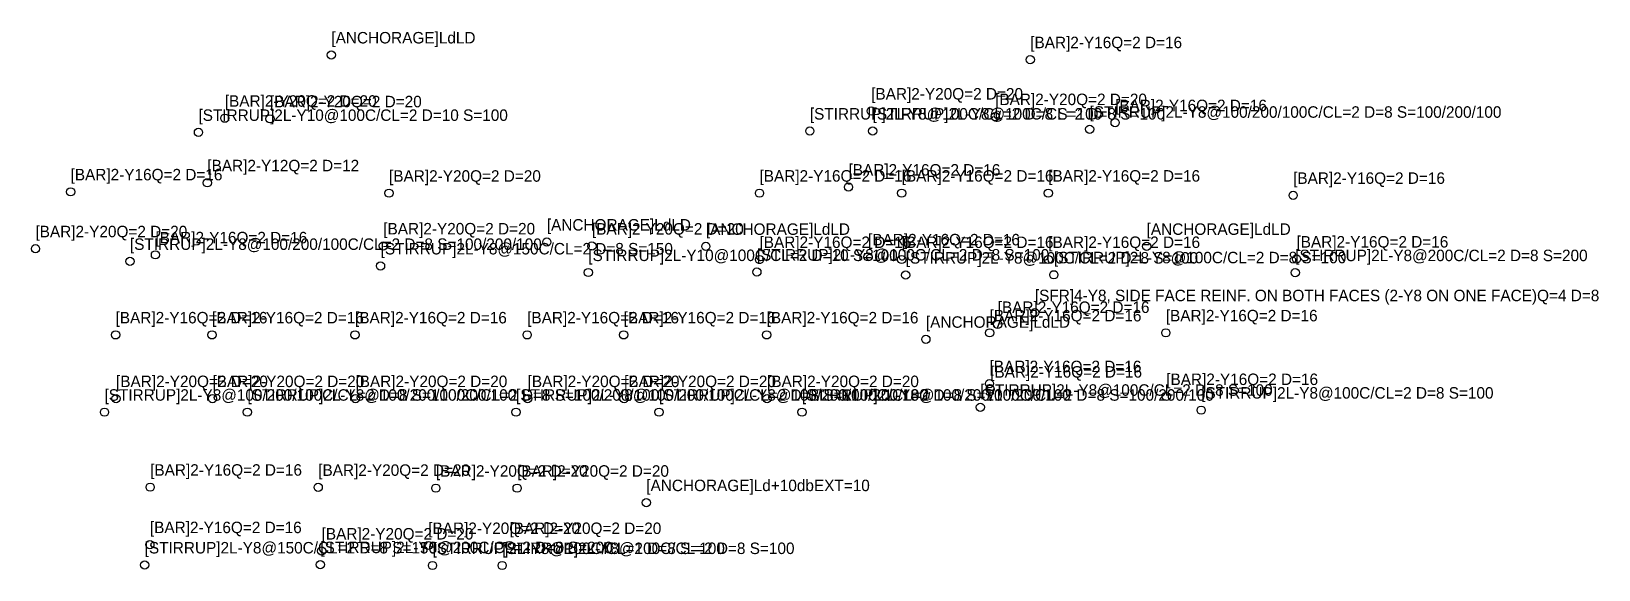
# Model space of a CAD drawing. Header units: metres. Extents: x 2868 to 41113, y 9487 to 22611.
import ezdxf

# ---------------------------------------------------------------- set-up
doc = ezdxf.new("R2010")
doc.units = ezdxf.units.M
doc.layers.add('DEBUG_PARSED_ANNOTATIONS', color=7, linetype='Continuous')

msp = doc.modelspace()

# ---------------------------------------------------------------- linework, layer by layer
at = {"layer": 'DEBUG_PARSED_ANNOTATIONS'}
for centre in [(10189.8, 22035.9), (27242.6, 21920.6), (23361.4, 20668.6), (7588.6, 20493.1), (8689.4, 20479.4), (21864.1, 20180.3), (23397.9, 20180.3), (26385.4, 20532.8), (28691.6, 20224.5), (29313.4, 20385.1), (6945.3, 20147.6), (3825.2, 18698.3), (7162.6, 18919.1), (11596.4, 18664.6), (20636.3, 18666.9), (22808.3, 18814.4), (24105.1, 18666.9), (27681.8, 18666.9), (33657, 18612.7), (2968, 17310.5), (5895.9, 17162.8), (11455.7, 17379.4), (15446.1, 17474), (16546.7, 17375.5), (19326.7, 17369.2), (23284.8, 17112.8), (30082.4, 17369.2), (5274.2, 17002.2), (11389.4, 16891.7), (16458.5, 16730.6), (20572.6, 16742.7), (20636.3, 17049.1), (24105.1, 17049.1), (27681.8, 17049.1), (33709.3, 16727.9), (33739.4, 17059.7), (24204, 16668.7), (27819.2, 16676.1), (27355.6, 15751.1), (4923.3, 15210.1), (7277.3, 15210.1), (10766.1, 15210.1), (14966.9, 15210.1), (17321, 15210.1), (20809.8, 15210.1), (26251.2, 15259.2), (26448.3, 15465), (30550.2, 15260.5), (24696.2, 15103.4), (26249.5, 14021.4), (26265, 13888.1), (30561, 13707.5), (4651.9, 13325.3), (4934.1, 13657.1), (7288.1, 13657.1), (8140.7, 13325.3), (10776.9, 13657.1), (14695.6, 13325.3), (14977.7, 13657.1), (17331.8, 13657.1), (18184.4, 13325.3), (20820.6, 13657.1), (21673.2, 13325.3), (26024.9, 13446), (31413.7, 13375.7), (5767.1, 11496.9), (9868.3, 11493.4), (12738.9, 11471.7), (14721.3, 11471.7), (17874.6, 11120), (5760.7, 10095.7), (9950.6, 9940.5), (12553, 10074.9), (14535.4, 10074.9), (5633, 9600.8), (9920.5, 9608.6), (12656.1, 9586.6), (14356.6, 9586.6)]:
    msp.add_circle(centre, 100, dxfattribs=at)

# ---------------------------------------------------------------- texts
for s, p in [('[ANCHORAGE]LdLD', (10189.8, 22315.9)), ('[BAR]2-Y16Q=2 D=16', (27242.6, 22200.6)), ('[BAR]2-Y20Q=2 D=20', (7588.6, 20773.1)), ('[BAR]2-Y20Q=2 D=20', (8689.4, 20759.4)), ('[BAR]2-Y20Q=2 D=20', (23361.4, 20948.6)), ('[BAR]2-Y20Q=2 D=20', (26385.4, 20812.8)), ('[STIRRUP]2L-Y10@100C/CL=2 D=10 S=100', (6945.3, 20427.6)), ('[STIRRUP]2L-Y8@100C/CL=2 D=8 S=100', (21864.1, 20460.3)), ('[STIRRUP]2L-Y8@100C/CL=2 D=8 S=100', (23397.9, 20460.3)), ('[STIRRUP]2L-Y8@100/200/100C/CL=2 D=8 S=100/200/100', (28691.6, 20504.5)), ('[BAR]2-Y16Q=2 D=16', (29313.4, 20665.1)), ('[BAR]2-Y16Q=2 D=16', (3825.2, 18978.3)), ('[BAR]2-Y12Q=2 D=12', (7162.6, 19199.1)), ('[BAR]2-Y20Q=2 D=20', (11596.4, 18944.6)), ('[BAR]2-Y16Q=2 D=16', (20636.3, 18946.9)), ('[BAR]2-Y16Q=2 D=16', (22808.3, 19094.4)), ('[BAR]2-Y16Q=2 D=16', (24105.1, 18946.9)), ('[BAR]2-Y16Q=2 D=16', (27681.8, 18946.9)), ('[BAR]2-Y16Q=2 D=16', (33657, 18892.7)), ('[ANCHORAGE]LdLD', (15446.1, 17754)), ('[BAR]2-Y20Q=2 D=20', (2968, 17590.5)), ('[BAR]2-Y16Q=2 D=16', (5895.9, 17442.8)), ('[BAR]2-Y20Q=2 D=20', (11455.7, 17659.4)), ('[BAR]2-Y20Q=2 D=20', (16546.7, 17655.5)), ('[ANCHORAGE]LdLD', (19326.7, 17649.2)), ('[BAR]2-Y16Q=2 D=16', (20636.3, 17329.1)), ('[BAR]2-Y16Q=2 D=16', (23284.8, 17392.8)), ('[BAR]2-Y16Q=2 D=16', (24105.1, 17329.1)), ('[BAR]2-Y16Q=2 D=16', (27681.8, 17329.1)), ('[ANCHORAGE]LdLD', (30082.4, 17649.2)), ('[BAR]2-Y16Q=2 D=16', (33739.4, 17339.7)), ('[STIRRUP]2L-Y8@100/200/100C/CL=2 D=8 S=100/200/100', (5274.2, 17282.2)), ('[STIRRUP]2L-Y8@150C/CL=2 D=8 S=150', (11389.4, 17171.7)), ('[STIRRUP]2L-Y10@100C/CL=2 D=10 S=100', (16458.5, 17010.6)), ('[STIRRUP]2L-Y8@100C/CL=2 D=8 S=100', (20572.6, 17022.7)), ('[STIRRUP]2L-Y8@100C/CL=2 D=8 S=100', (24204, 16948.7)), ('[STIRRUP]2L-Y8@100C/CL=2 D=8 S=100', (27819.2, 16956.1)), ('[STIRRUP]2L-Y8@200C/CL=2 D=8 S=200', (33709.3, 17007.9)), ('[SFR]4-Y8, SIDE FACE REINF. ON BOTH FACES (2-Y8 ON ONE FACE)Q=4 D=8', (27355.6, 16031.1)), ('[BAR]2-Y16Q=2 D=16', (4923.3, 15490.1)), ('[BAR]2-Y16Q=2 D=16', (7277.3, 15490.1)), ('[BAR]2-Y16Q=2 D=16', (10766.1, 15490.1)), ('[BAR]2-Y16Q=2 D=16', (14966.9, 15490.1)), ('[BAR]2-Y16Q=2 D=16', (17321, 15490.1)), ('[BAR]2-Y16Q=2 D=16', (20809.8, 15490.1)), ('[BAR]2-Y16Q=2 D=16', (26251.2, 15539.2)), ('[BAR]2-Y16Q=2 D=16', (26448.3, 15745)), ('[BAR]2-Y16Q=2 D=16', (30550.2, 15540.5)), ('[ANCHORAGE]LdLD', (24696.2, 15383.4)), ('[BAR]2-Y16Q=2 D=16', (26249.5, 14301.4)), ('[BAR]2-Y20Q=2 D=20', (4934.1, 13937.1)), ('[BAR]2-Y20Q=2 D=20', (7288.1, 13937.1)), ('[BAR]2-Y20Q=2 D=20', (10776.9, 13937.1)), ('[BAR]2-Y20Q=2 D=20', (14977.7, 13937.1)), ('[BAR]2-Y20Q=2 D=20', (17331.8, 13937.1)), ('[BAR]2-Y20Q=2 D=20', (20820.6, 13937.1)), ('[BAR]2-Y16Q=2 D=16', (26265, 14168.1)), ('[BAR]2-Y16Q=2 D=16', (30561, 13987.5)), ('[STIRRUP]2L-Y8@100/200/100C/CL=2 D=8 S=100/200/100', (4651.9, 13605.3)), ('[STIRRUP]2L-Y8@100/200/100C/CL=2 D=8 S=100/200/100', (8140.7, 13605.3)), ('[STIRRUP]2L-Y8@100/200/100C/CL=2 D=8 S=100/200/100', (14695.6, 13605.3)), ('[STIRRUP]2L-Y8@100/200/100C/CL=2 D=8 S=100/200/100', (18184.4, 13605.3)), ('[STIRRUP]2L-Y8@100/200/100C/CL=2 D=8 S=100/200/100', (21673.2, 13605.3)), ('[STIRRUP]2L-Y8@100C/CL=2 D=8 S=100', (26024.9, 13726)), ('[STIRRUP]2L-Y8@100C/CL=2 D=8 S=100', (31413.7, 13655.7)), ('[BAR]2-Y16Q=2 D=16', (5767.1, 11776.9)), ('[BAR]2-Y20Q=2 D=20', (9868.3, 11773.4)), ('[BAR]2-Y20Q=2 D=20', (12738.9, 11751.7)), ('[BAR]2-Y20Q=2 D=20', (14721.3, 11751.7)), ('[ANCHORAGE]Ld+10dbEXT=10', (17874.6, 11400)), ('[BAR]2-Y16Q=2 D=16', (5760.7, 10375.7)), ('[BAR]2-Y20Q=2 D=20', (9950.6, 10220.5)), ('[BAR]2-Y20Q=2 D=20', (12553, 10354.9)), ('[BAR]2-Y20Q=2 D=20', (14535.4, 10354.9)), ('[STIRRUP]2L-Y8@150C/CL=2 D=8 S=150', (5633, 9880.8)), ('[STIRRUP]2L-Y8@200C/CL=2 D=8 S=200', (9920.5, 9888.6)), ('[STIRRUP]2L-Y8@100C/CL=2 D=8 S=100', (12656.1, 9866.6)), ('[STIRRUP]2L-Y8@100C/CL=2 D=8 S=100', (14356.6, 9866.6))]:
    msp.add_text(s, height=280, dxfattribs=at).set_placement(p)

doc.saveas('drawing.dxf')
